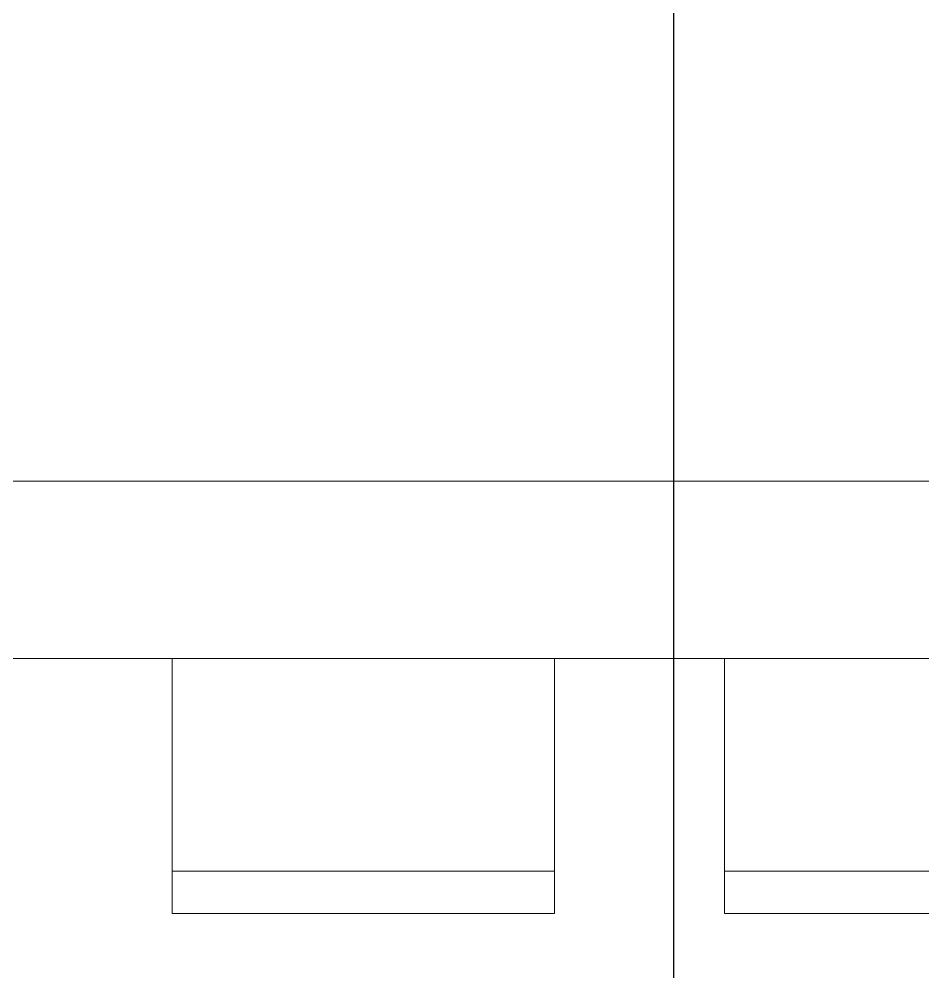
# Model space of a CAD drawing. Header units: metres. Extents: x 0.003 to 0.843, y 0.003 to 0.597.
# Drawn here: x 0.43296 to 0.45423, y 0.17865 to 0.20107 of the extents above; entities that cross this region are included whole.
import ezdxf

# ---------------------------------------------------------------- set-up
doc = ezdxf.new("R2010")
doc.units = ezdxf.units.M
doc.linetypes.add('AUSGEZOGEN', pattern=[0])
doc.linetypes.add('STRICHPUNKT', pattern=[25.4, 12.7, -6.35, 0, -6.35])
for name, color, linetype, lineweight in [('Moebel', 253, 'AUSGEZOGEN', 13), ('Schnittbegrenzung', 7, 'AUSGEZOGEN', 13), ('Werkplan- Ausfuehrungsmasse', 7, 'AUSGEZOGEN', 13)]:
    doc.layers.add(name, color=color, linetype=linetype, lineweight=lineweight)

msp = doc.modelspace()

# ---------------------------------------------------------------- linework, layer by layer
at = {"layer": 'Moebel', "color": 253, "linetype": 'AUSGEZOGEN', "lineweight": 13}
for p, q in [((0.419559990689159, 0.1860222460001174), (0.4755599894374614, 0.1860222460001174)), ((0.4365599903091793, 0.1860222460001174), (0.4365599903091793, 0.1800222461342278)), ((0.4455599901080136, 0.1800222461342278), (0.4455599901080136, 0.1860222460001174)), ((0.4495599900186066, 0.1860222460001174), (0.4495599900186066, 0.1800222461342278)), ((0.4455599901080136, 0.1810222461118761), (0.4365599903091793, 0.1810222461118761)), ((0.4585599898174411, 0.1810222461118761), (0.4495599900186066, 0.1810222461118761)), ((0.4365599903091793, 0.1800222461342278), (0.4455599901080136, 0.1800222461342278)), ((0.4495599900186066, 0.1800222461342278), (0.4585599898174411, 0.1800222461342278))]:
    msp.add_line(p, q, dxfattribs=at)
at = {"layer": 'Schnittbegrenzung', "color": 14, "linetype": 'STRICHPUNKT', "lineweight": 25}
msp.add_line((0.44835999027115, 0.2560973613278256), (0.44835999027115, 0.01029736682188428), dxfattribs=at)
at = {"layer": 'Werkplan- Ausfuehrungsmasse', "color": 7, "linetype": 'AUSGEZOGEN', "lineweight": 13}
msp.add_line((0.3259599927812818, 0.1901973628008059), (0.475859989430756, 0.1901973628008059), dxfattribs=at)

doc.saveas('drawing.dxf')
